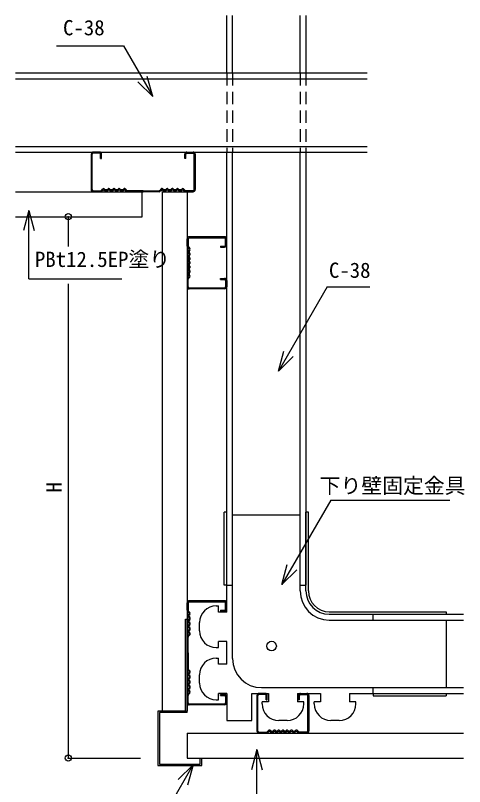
# Model space of a CAD drawing. Units: millimetres, scale not verified. Extents: x -688 to 687, y -487 to 475.
# Drawn here: x 123.5 to 339.1, y -165.2 to 204.8 of the extents above; entities that cross this region are included whole.
import ezdxf
from ezdxf.enums import TextEntityAlignment as Align

# ---------------------------------------------------------------- set-up
doc = ezdxf.new("R2010")
doc.units = ezdxf.units.MM
doc.header["$LTSCALE"] = 5
doc.header["$PDMODE"] = 32
doc.header["$PDSIZE"] = 3
doc.linetypes.add('DASHED1', pattern=[1.8, 1.2, -0.6])
for name, color, linetype in [('1-1_中線', 7, 'Continuous'), ('1-2_太線１', 2, 'Continuous'), ('1-3_太線２', 3, 'Continuous'), ('1-4_細線', 6, 'Continuous'), ('1-5_寸法', 4, 'Continuous'), ('1-6_文字', 4, 'Continuous'), ('1-B_太線１', 6, 'Continuous')]:
    doc.layers.add(name, color=color, linetype=linetype)
doc.styles.add('ＭＳ ゴシック', font='')
doc.styles.get('ＭＳ ゴシック').set_extended_font_data('MS Gothic')

msp = doc.modelspace()

# ---------------------------------------------------------------- linework, layer by layer
at = {"layer": '1-1_中線'}
for p, q in [((224.918, 177.223), (224.918, 204.834)), ((227.698, 177.223), (227.698, 204.834)), ((260.138, 177.223), (260.138, 204.834)), ((262.918, 204.834), (262.918, 177.223)), ((123.536, 177.223), (292.332, 177.223)), ((123.536, 174.442), (292.332, 174.442)), ((123.536, 142.003), (292.332, 142.003)), ((123.536, 139.223), (292.332, 139.223)), ((224.918, -68.556), (224.918, 139.223)), ((227.698, -68.556), (227.698, 139.223)), ((260.138, -68.556), (260.138, 139.223)), ((262.918, 139.223), (262.918, -68.556)), ((224.918, -68.556), (227.698, -68.556)), ((260.138, -68.556), (262.918, -68.556)), ((295.287, -82.556), (338.552, -82.556)), ((295.287, -85.336), (295.287, -82.556)), ((295.287, -85.336), (338.552, -85.336)), ((295.287, -117.776), (338.552, -117.776)), ((295.287, -120.556), (295.287, -117.776)), ((295.287, -120.556), (338.552, -120.556))]:
    msp.add_line(p, q, dxfattribs=at)
at = {"layer": '1-1_中線', "linetype": 'DASHED1'}
for p, q in [((224.918, 177.223), (224.918, 139.223)), ((227.698, 177.223), (227.698, 139.223)), ((260.138, 177.223), (260.138, 139.223)), ((262.918, 177.223), (262.918, 139.223))]:
    msp.add_line(p, q, dxfattribs=at)
at = {"layer": '1-2_太線１'}
for p, q in [((159.896, 138.233), (159.854, 121.233)), ((160.354, 121.231), (160.396, 138.231)), ((163.897, 138.723), (160.897, 138.73)), ((163.899, 139.223), (160.899, 139.23)), ((164.391, 136.221), (164.396, 138.221)), ((164.891, 136.22), (164.896, 138.22)), ((204.816, 136.22), (204.811, 138.22)), ((205.316, 136.221), (205.311, 138.221)), ((205.809, 139.223), (208.809, 139.23)), ((205.81, 138.723), (208.81, 138.73)), ((209.354, 121.231), (209.311, 138.231)), ((209.811, 138.233), (209.854, 121.233)), ((164.391, 136.221), (164.891, 136.22)), ((205.316, 136.221), (204.816, 136.22)), ((160.854, 120.731), (164.439, 120.731)), ((164.439, 120.231), (160.854, 120.231)), ((164.793, 120.877), (165.5, 121.585)), ((165.854, 121.231), (165.146, 120.524)), ((175.854, 121.231), (176.561, 120.524)), ((176.207, 121.585), (176.914, 120.877)), ((184.854, 120.731), (177.268, 120.731)), ((177.268, 120.231), (184.854, 120.231)), ((184.854, 120.731), (192.439, 120.731)), ((192.439, 120.231), (184.854, 120.231)), ((193.5, 121.585), (192.793, 120.877)), ((193.854, 121.231), (193.146, 120.524)), ((203.854, 121.231), (204.561, 120.524)), ((204.914, 120.877), (204.207, 121.585)), ((208.854, 120.731), (205.268, 120.731)), ((205.268, 120.231), (208.854, 120.231)), ((205.874, 94.052), (205.874, 97.638)), ((205.874, 94.052), (205.874, 97.638)), ((206.374, 97.638), (206.374, 94.052)), ((206.374, 97.638), (206.374, 94.052)), ((223.918, 98.638), (206.918, 98.637)), ((206.918, 98.137), (223.918, 98.138)), ((224.418, 94.638), (224.418, 97.638)), ((224.918, 94.638), (224.918, 97.638)), ((206.874, 92.638), (206.167, 93.345)), ((206.874, 92.638), (206.167, 93.345)), ((206.52, 93.699), (207.228, 92.992)), ((207.228, 92.992), (206.52, 93.699)), ((221.918, 94.138), (223.918, 94.138)), ((221.918, 94.138), (221.918, 93.638)), ((221.918, 93.638), (223.918, 93.638)), ((205.874, 78.224), (205.874, 74.638)), ((206.874, 79.638), (206.167, 78.931)), ((206.374, 74.638), (206.374, 78.224)), ((207.228, 79.285), (206.52, 78.577)), ((221.918, 78.638), (223.918, 78.638)), ((221.918, 78.138), (221.918, 78.638)), ((221.918, 78.138), (223.918, 78.138)), ((206.918, 74.139), (223.918, 74.138)), ((224.418, 77.638), (224.418, 74.638)), ((224.918, 77.638), (224.918, 74.638)), ((223.918, 73.638), (206.918, 73.639)), ((227.698, -34.776), (260.138, -34.776)), ((227.698, -103.776), (227.698, -34.776)), ((260.138, -71.336), (260.138, -34.776)), ((205.918, -80.642), (205.918, -77.056)), ((206.418, -77.056), (206.418, -80.642)), ((206.919, -76.556), (223.918, -76.598)), ((223.92, -76.098), (206.92, -76.056)), ((224.41, -80.1), (224.417, -77.1)), ((224.91, -80.101), (224.917, -77.101)), ((206.918, -82.056), (206.211, -81.349)), ((206.565, -80.995), (207.272, -81.702)), ((221.909, -80.593), (221.907, -81.093)), ((221.907, -81.093), (223.907, -81.098)), ((221.909, -80.593), (223.909, -80.598)), ((274.138, -85.336), (330.287, -85.336)), ((330.287, -85.336), (330.287, -117.776)), ((206.918, -92.056), (206.211, -92.763)), ((207.272, -92.41), (206.565, -93.117)), ((205.918, -93.47), (205.918, -101.056)), ((206.418, -101.056), (206.418, -93.47)), ((205.918, -108.642), (205.918, -101.056)), ((206.418, -101.056), (206.418, -108.642)), ((206.918, -110.056), (206.211, -109.349)), ((207.272, -109.702), (206.565, -108.995)), ((241.698, -117.776), (330.287, -117.776)), ((205.918, -121.47), (205.918, -125.056)), ((206.918, -120.056), (206.211, -120.763)), ((206.418, -125.056), (206.418, -121.47)), ((206.565, -121.117), (207.272, -120.41)), ((221.907, -121.019), (223.907, -121.014)), ((221.909, -121.519), (221.907, -121.019)), ((221.909, -121.519), (223.909, -121.514)), ((224.41, -122.012), (224.417, -125.012)), ((224.91, -122.011), (224.917, -125.011)), ((239.418, -121.556), (239.419, -138.556)), ((239.919, -138.556), (239.918, -121.556)), ((243.418, -120.556), (240.418, -120.556)), ((243.418, -121.056), (240.418, -121.056)), ((243.918, -123.556), (243.918, -121.556)), ((244.418, -123.556), (244.418, -121.556)), ((259.418, -123.556), (259.418, -121.556)), ((259.918, -123.556), (259.918, -121.556)), ((260.418, -120.556), (263.418, -120.556)), ((260.418, -121.056), (263.418, -121.056)), ((263.917, -138.556), (263.918, -121.556)), ((264.418, -121.556), (264.417, -138.556)), ((206.919, -125.556), (223.918, -125.514)), ((243.918, -123.556), (244.418, -123.556)), ((259.918, -123.556), (259.418, -123.556)), ((223.92, -126.014), (206.92, -126.056)), ((240.418, -139.1), (244.004, -139.1)), ((240.418, -139.1), (244.004, -139.1)), ((244.004, -139.6), (240.418, -139.6)), ((244.004, -139.6), (240.418, -139.6)), ((244.357, -138.954), (245.065, -138.247)), ((245.065, -138.247), (244.357, -138.954)), ((245.418, -138.6), (244.711, -139.307)), ((245.418, -138.6), (244.711, -139.307)), ((258.418, -138.6), (259.125, -139.307)), ((258.772, -138.247), (259.479, -138.954)), ((263.418, -139.1), (259.832, -139.1)), ((259.832, -139.6), (263.418, -139.6))]:
    msp.add_line(p, q, dxfattribs=at)
msp.add_circle((246.468, -97.807), 2.289, dxfattribs=at)
for centre, radius, start, end in [((160.896, 138.23), 1, 89.85698, 179.85698), ((160.896, 138.23), 0.5, 89.85698, 179.85698), ((163.896, 138.223), 0.5, 359.85698, 89.85698), ((163.896, 138.223), 1, 359.85698, 89.85698), ((205.811, 138.223), 1, 90.14299, 180.14299), ((205.811, 138.223), 0.5, 90.14299, 180.14299), ((208.811, 138.23), 1, 0.14299, 90.14299), ((208.811, 138.23), 0.5, 0.14299, 90.14299), ((160.854, 121.23), 1, 179.85698, 272.38098), ((160.854, 121.23), 0.5, 179.85698, 272.38098), ((164.439, 121.231), 0.5, 269.99998, 314.99998), ((164.439, 121.231), 1, 270, 315), ((165.854, 121.231), 0.5, 46.39717, 135), ((167.104, 122.544), 1.812, 226.39717, 313.60281), ((167.104, 122.544), 1.312, 226.39717, 313.60281), ((168.354, 121.231), 0.5, 46.39717, 135), ((168.354, 121.231), 0.5, 36.86989, 133.60281), ((169.604, 122.544), 1.812, 226.39717, 313.60281), ((169.604, 122.544), 1.312, 226.39717, 313.60281), ((170.854, 121.231), 0.5, 46.39717, 135), ((170.854, 121.231), 0.5, 36.86989, 133.60281), ((172.104, 122.544), 1.812, 226.39717, 313.60281), ((172.104, 122.544), 1.312, 226.39717, 313.60281), ((173.354, 121.231), 0.5, 46.39717, 135), ((173.354, 121.231), 0.5, 36.86989, 133.60281), ((174.604, 122.544), 1.812, 226.39717, 313.60281), ((174.604, 122.544), 1.312, 226.39717, 313.60281), ((175.854, 121.231), 0.5, 46.39717, 143.1301), ((175.854, 121.231), 0.5, 36.86989, 133.60281), ((177.268, 121.231), 1, 225, 270), ((177.268, 121.231), 0.5, 225, 270), ((192.439, 121.231), 0.5, 270, 314.99998), ((192.439, 121.231), 1, 270, 314.99998), ((193.854, 121.231), 0.5, 46.39717, 143.1301), ((193.854, 121.231), 0.5, 36.86989, 133.60281), ((195.104, 122.544), 1.812, 226.39717, 313.60281), ((195.104, 122.544), 1.312, 226.39717, 313.60281), ((196.354, 121.231), 0.5, 46.39717, 143.1301), ((196.354, 121.231), 0.5, 45, 133.60281), ((197.604, 122.544), 1.812, 226.39717, 313.60281), ((197.604, 122.544), 1.312, 226.39717, 313.60281), ((198.854, 121.231), 0.5, 46.39717, 143.1301), ((198.854, 121.231), 0.5, 45, 133.60281), ((200.104, 122.544), 1.812, 226.39717, 313.60281), ((200.104, 122.544), 1.312, 226.39717, 313.60281), ((201.354, 121.231), 0.5, 46.39717, 143.1301), ((201.354, 121.231), 0.5, 45, 133.60281), ((202.604, 122.544), 1.812, 226.39717, 313.60281), ((202.604, 122.544), 1.312, 226.39717, 313.60281), ((203.854, 121.231), 0.5, 45, 133.60281), ((205.268, 121.231), 1, 224.99998, 270), ((205.268, 121.231), 0.5, 225, 270), ((208.854, 121.23), 1, 267.61899, 0.14297), ((208.854, 121.23), 0.5, 267.61899, 0.14297), ((206.874, 97.638), 1, 87.476, 180), ((206.874, 97.638), 1, 87.476, 180), ((206.874, 97.638), 0.5, 87.476, 180), ((206.874, 97.638), 0.5, 87.476, 180), ((223.918, 97.638), 1, 0.00299, 90.00299), ((223.918, 97.638), 0.5, 0.00299, 90.00299), ((206.874, 94.052), 1, 180, 225), ((206.874, 94.052), 1, 180, 224.99998), ((206.874, 94.052), 0.5, 179.99998, 224.99998), ((206.874, 94.052), 0.5, 180, 224.99998), ((208.186, 91.388), 1.812, 136.39717, 223.60281), ((206.874, 92.638), 0.5, 316.39717, 45), ((223.918, 94.638), 0.5, 270.00299, 0.00299), ((223.918, 94.638), 1, 270.00299, 0.00299), ((207.624, 89.138), 1.25, 126.86989, 233.1301), ((208.186, 91.388), 1.312, 136.39717, 223.60281), ((207.624, 89.138), 0.75, 126.86989, 233.1301), ((206.874, 90.138), 0.5, 306.86989, 43.60281), ((207.624, 87.138), 1.25, 126.86989, 233.1301), ((207.624, 85.138), 1.25, 126.86989, 233.1301), ((207.624, 87.138), 0.75, 126.86989, 233.1301), ((207.624, 85.138), 0.75, 126.86989, 233.1301), ((206.874, 88.138), 0.5, 306.86989, 53.1301), ((206.874, 86.138), 0.5, 306.86989, 53.1301), ((207.624, 83.138), 1.25, 126.86989, 233.1301), ((208.186, 80.888), 1.812, 136.39717, 223.60281), ((207.624, 83.138), 0.75, 126.86989, 233.1301), ((208.186, 80.888), 1.312, 136.39717, 223.60281), ((206.874, 84.138), 0.5, 306.86989, 53.1301), ((206.874, 82.138), 0.5, 316.39717, 53.1301), ((206.874, 78.224), 1, 135, 180), ((206.874, 78.224), 0.5, 135, 180), ((206.874, 79.638), 0.5, 314.99998, 43.60281), ((223.918, 77.638), 1, 359.99698, 89.99698), ((223.918, 77.638), 0.5, 359.99698, 89.99698), ((206.874, 74.638), 1, 180, 272.52399), ((206.874, 74.638), 0.5, 180, 272.52399), ((223.918, 74.638), 0.5, 269.99698, 359.99698), ((223.918, 74.638), 1, 269.99698, 359.99698), ((274.138, -71.336), 14, 180, 270), ((206.917, -77.056), 1, 89.85698, 182.38098), ((206.917, -77.056), 0.5, 89.85698, 182.38098), ((223.917, -77.098), 0.5, 359.85698, 89.85698), ((223.917, -77.098), 1, 359.85698, 89.85698), ((206.918, -80.642), 1, 180, 225), ((206.918, -80.642), 0.5, 179.99998, 224.99998), ((223.91, -80.098), 1, 269.85698, 359.85698), ((223.91, -80.098), 0.5, 269.85698, 359.85698), ((208.231, -83.306), 1.812, 136.39717, 223.60281), ((208.231, -85.806), 1.812, 136.39717, 223.60281), ((208.231, -83.306), 1.312, 136.39717, 223.60281), ((208.231, -85.806), 1.312, 136.39717, 223.60281), ((206.918, -84.556), 0.5, 306.86989, 43.60281), ((206.918, -82.056), 0.5, 316.39717, 45), ((206.918, -84.556), 0.5, 316.39717, 45), ((208.231, -88.306), 1.812, 136.39717, 223.60281), ((208.231, -88.306), 1.312, 136.39717, 223.60281), ((206.918, -87.056), 0.5, 306.86989, 43.60281), ((206.918, -87.056), 0.5, 316.39717, 45), ((208.231, -90.806), 1.812, 136.39717, 223.60281), ((208.231, -90.806), 1.312, 136.39717, 223.60281), ((206.918, -89.556), 0.5, 306.86989, 43.60281), ((206.918, -92.056), 0.5, 316.39717, 53.1301), ((206.918, -92.056), 0.5, 306.86989, 43.60281), ((206.918, -89.556), 0.5, 316.39717, 45), ((206.918, -93.47), 1, 135, 180), ((206.918, -93.47), 0.5, 135, 180), ((241.698, -103.776), 14, 180, 270), ((206.918, -108.642), 1, 180, 224.99998), ((206.918, -108.642), 0.5, 180, 224.99998), ((208.231, -111.306), 1.812, 136.39717, 223.60281), ((208.231, -111.306), 1.312, 136.39717, 223.60281), ((206.918, -110.056), 0.5, 316.39717, 53.1301), ((206.918, -110.056), 0.5, 306.86989, 43.60281), ((208.231, -113.806), 1.812, 136.39717, 223.60281), ((208.231, -113.806), 1.312, 136.39717, 223.60281), ((206.918, -112.556), 0.5, 316.39717, 53.1301), ((206.918, -115.056), 0.5, 316.39717, 53.1301), ((206.918, -112.556), 0.5, 315, 43.60281), ((206.918, -115.056), 0.5, 315, 43.60281), ((208.231, -116.306), 1.812, 136.39717, 223.60281), ((208.231, -118.806), 1.812, 136.39717, 223.60281), ((208.231, -116.306), 1.312, 136.39717, 223.60281), ((208.231, -118.806), 1.312, 136.39717, 223.60281), ((206.918, -117.556), 0.5, 316.39717, 53.1301), ((206.918, -117.556), 0.5, 315, 43.60281), ((206.918, -121.47), 1, 134.99998, 180), ((206.918, -121.47), 0.5, 135, 180), ((206.918, -120.056), 0.5, 315, 43.60281), ((223.91, -122.014), 1, 0.14299, 90.14299), ((223.91, -122.014), 0.5, 0.14299, 90.14299), ((240.418, -121.556), 1, 90.00299, 180.00299), ((240.418, -121.556), 0.5, 90.00299, 180.00299), ((243.418, -121.556), 1, 0.00299, 90.00299), ((243.418, -121.556), 0.5, 0.00299, 90.00299), ((260.418, -121.556), 1, 89.99698, 179.99698), ((260.418, -121.556), 0.5, 89.99698, 179.99698), ((263.418, -121.556), 1, 359.99698, 89.99698), ((263.418, -121.556), 0.5, 359.99698, 89.99698), ((206.917, -125.056), 1, 177.61899, 270.14297), ((206.917, -125.056), 0.5, 177.61899, 270.14297), ((223.917, -125.014), 0.5, 270.14299, 0.14299), ((223.917, -125.014), 1, 270.14299, 0.14299), ((240.418, -138.6), 1, 177.476, 270), ((240.418, -138.6), 1, 177.476, 270), ((240.418, -138.6), 0.5, 177.476, 270), ((240.418, -138.6), 0.5, 177.476, 270), ((244.004, -138.6), 0.5, 269.99998, 314.99998), ((244.004, -138.6), 0.5, 270, 314.99998), ((244.004, -138.6), 1, 270, 315), ((244.004, -138.6), 1, 270, 314.99998), ((245.418, -138.6), 0.5, 46.39717, 135), ((246.668, -137.288), 1.812, 226.39717, 313.60281), ((246.668, -137.288), 1.312, 226.39717, 313.60281), ((247.918, -138.6), 0.5, 36.86989, 133.60281), ((248.918, -137.85), 1.25, 216.86989, 323.1301), ((248.918, -137.85), 0.75, 216.86989, 323.1301), ((249.918, -138.6), 0.5, 36.86989, 143.1301), ((250.918, -137.85), 1.25, 216.86989, 323.1301), ((250.918, -137.85), 0.75, 216.86989, 323.1301), ((251.918, -138.6), 0.5, 36.86989, 143.1301), ((252.918, -137.85), 1.25, 216.86989, 323.1301), ((252.918, -137.85), 0.75, 216.86989, 323.1301), ((253.918, -138.6), 0.5, 36.86989, 143.1301), ((254.918, -137.85), 1.25, 216.86989, 323.1301), ((254.918, -137.85), 0.75, 216.86989, 323.1301), ((255.918, -138.6), 0.5, 46.39717, 143.1301), ((257.168, -137.288), 1.812, 226.39717, 313.60281), ((257.168, -137.288), 1.312, 226.39717, 313.60281), ((258.418, -138.6), 0.5, 44.99998, 133.60281), ((259.832, -138.6), 1, 225, 270), ((259.832, -138.6), 0.5, 225, 270), ((263.418, -138.6), 1, 270, 2.52399), ((263.418, -138.6), 0.5, 270, 2.52399)]:
    msp.add_arc(centre, radius, start, end, dxfattribs=at)
at = {"layer": '1-3_太線２'}
for p, q in [((123.536, 120.223), (184.326, 120.223)), ((184.326, 108.223), (184.326, 120.223)), ((193.918, 120.223), (193.918, -129.048)), ((193.918, 120.223), (205.918, 120.223)), ((205.918, 120.223), (205.918, -129.048)), ((123.536, 108.223), (184.326, 108.223)), ((193.918, -129.048), (205.918, -129.048)), ((205.918, -139.556), (205.918, -151.556)), ((205.918, -139.556), (338.552, -139.556)), ((205.918, -151.556), (338.552, -151.556))]:
    msp.add_line(p, q, dxfattribs=at)
at = {"layer": '1-4_細線'}
for p, q in [((205.204, -84.907), (205.918, -84.907)), ((205.204, -129.048), (205.204, -84.907)), ((205.918, -129.762), (205.918, -84.907)), ((205.204, -129.048), (191.91, -129.048)), ((205.918, -129.762), (192.624, -129.762)), ((192.624, -129.762), (192.624, -154.446)), ((212.229, -151.556), (212.943, -151.556)), ((212.229, -154.446), (212.229, -151.556)), ((192.624, -154.446), (212.229, -154.446))]:
    msp.add_line(p, q, dxfattribs=at)
msp.add_lwpolyline([(191.91, -129.048), (191.91, -155.16), (212.943, -155.16), (212.943, -151.556)], dxfattribs=at)
at = {"layer": '1-5_寸法'}
for p, q in [((148.906, 108.223), (148.906, 93.993)), ((148.906, 76.026), (148.906, -151.556)), ((148.906, -151.556), (183.596, -151.556))]:
    msp.add_line(p, q, dxfattribs=at)
at = {"layer": '1-5_寸法', "color": 3}
for p in [(148.906, 108.223), (148.906, -151.556)]:
    msp.add_point(p, dxfattribs=at)
at = {"layer": '1-6_文字'}
for p, q in [((143.24, 190.24), (175.383, 190.24)), ((175.383, 190.24), (189.422, 165.924)), ((189.422, 165.924), (186.833, 175.584)), ((189.422, 165.924), (182.351, 172.995)), ((129.964, 111.282), (127.376, 101.623)), ((129.964, 78.493), (174.606, 78.493)), ((273.158, 74.63), (249.755, 34.094)), ((273.158, 74.63), (293.672, 74.63)), ((249.755, 34.094), (252.343, 43.753)), ((249.755, 34.094), (256.826, 41.165)), ((274.837, -27.734), (331.936, -27.734)), ((251.433, -68.27), (258.504, -61.199)), ((239.413, -147.498), (236.825, -157.157)), ((239.413, -147.498), (242.001, -157.157)), ((190.577, -186.352), (208.773, -154.836)), ((208.773, -154.836), (201.702, -161.907)), ((208.773, -154.836), (206.185, -164.495))]:
    msp.add_line(p, q, dxfattribs=at)
for points in [[(129.964, 78.493), (129.964, 111.282), (132.552, 101.623)], [(274.837, -27.734), (251.433, -68.27), (254.021, -58.611)], [(285.558, -187.64), (239.413, -187.64), (239.413, -147.498)]]:
    msp.add_lwpolyline(points, dxfattribs=at)
at = {"layer": '1-B_太線１'}
for p, q in [((224.918, -33.556), (223.718, -33.556)), ((224.918, -81.556), (224.918, -33.556)), ((264.118, -33.556), (262.918, -33.556)), ((262.918, -71.356), (262.918, -33.556)), ((264.118, -71.356), (264.118, -33.556)), ((219.918, -78.556), (220.918, -78.556)), ((220.918, -81.556), (220.918, -78.556)), ((274.118, -81.356), (330.287, -81.356)), ((330.287, -81.356), (330.287, -82.556)), ((224.918, -81.556), (220.918, -81.556)), ((274.118, -82.556), (330.287, -82.556)), ((211.918, -90.556), (211.918, -86.556)), ((220.918, -98.556), (220.918, -95.556)), ((224.918, -95.556), (220.918, -95.556)), ((224.918, -106.556), (224.918, -95.556)), ((219.918, -98.556), (220.918, -98.556)), ((219.918, -103.556), (220.918, -103.556)), ((220.918, -106.556), (220.918, -103.556)), ((224.918, -106.556), (220.918, -106.556)), ((211.918, -115.556), (211.918, -111.556)), ((220.918, -123.556), (220.918, -120.556)), ((224.918, -120.556), (220.918, -120.556)), ((258.918, -120.556), (269.918, -120.556)), ((258.918, -120.556), (258.918, -124.556)), ((269.918, -120.556), (269.918, -124.556)), ((283.918, -120.556), (283.918, -124.556)), ((283.918, -120.556), (330.287, -120.556)), ((330.287, -120.556), (330.287, -121.756)), ((219.918, -123.556), (220.918, -123.556)), ((244.918, -124.556), (241.918, -124.556)), ((241.918, -125.556), (241.918, -124.556)), ((261.918, -124.556), (258.918, -124.556)), ((261.918, -125.556), (261.918, -124.556)), ((269.918, -124.556), (266.918, -124.556)), ((266.918, -125.556), (266.918, -124.556)), ((286.918, -124.556), (283.918, -124.556)), ((286.918, -125.556), (286.918, -124.556)), ((253.918, -133.556), (249.918, -133.556)), ((278.918, -133.556), (274.918, -133.556))]:
    msp.add_line(p, q, dxfattribs=at)
for points in [[(224.918, -68.556), (223.718, -68.556), (223.718, -33.556)], [(224.918, -120.556), (224.918, -133.556), (236.918, -133.556), (236.918, -120.556)], [(236.918, -120.556), (244.918, -120.556), (244.918, -124.556)], [(295.287, -120.556), (295.287, -121.756), (330.287, -121.756)]]:
    msp.add_lwpolyline(points, dxfattribs=at)
for centre, radius, start, end in [((274.118, -71.356), 11.2, 180, 270), ((274.118, -71.356), 10, 180, 270), ((219.918, -86.556), 8, 90, 180), ((219.918, -90.556), 8, 180, 270), ((219.918, -111.556), 8, 90, 180), ((219.918, -115.556), 8, 180, 270), ((249.918, -125.556), 8, 180, 270), ((253.918, -125.556), 8, 270, 0), ((274.918, -125.556), 8, 180, 270), ((278.918, -125.556), 8, 270, 0)]:
    msp.add_arc(centre, radius, start, end, dxfattribs=at)

# ---------------------------------------------------------------- texts
at = {"layer": '1-5_寸法', "style": 'ＭＳ ゴシック'}
msp.add_text('H', height=7.331, rotation=90, dxfattribs=at).set_placement((147.906, -24.167), align=Align.BOTTOM_LEFT)
at = {"layer": '1-6_文字', "style": 'ＭＳ ゴシック'}
for s, p in [('C-38', (146.393, 193.086)), ('PBt12.5EP塗り', (132.891, 81.911)), ('C-38', (273.988, 76.696)), ('下り壁固定金具', (269.531, -26.708))]:
    msp.add_text(s, height=7.331, dxfattribs=at).set_placement(p, align=Align.BOTTOM_LEFT)

doc.saveas('drawing.dxf')
